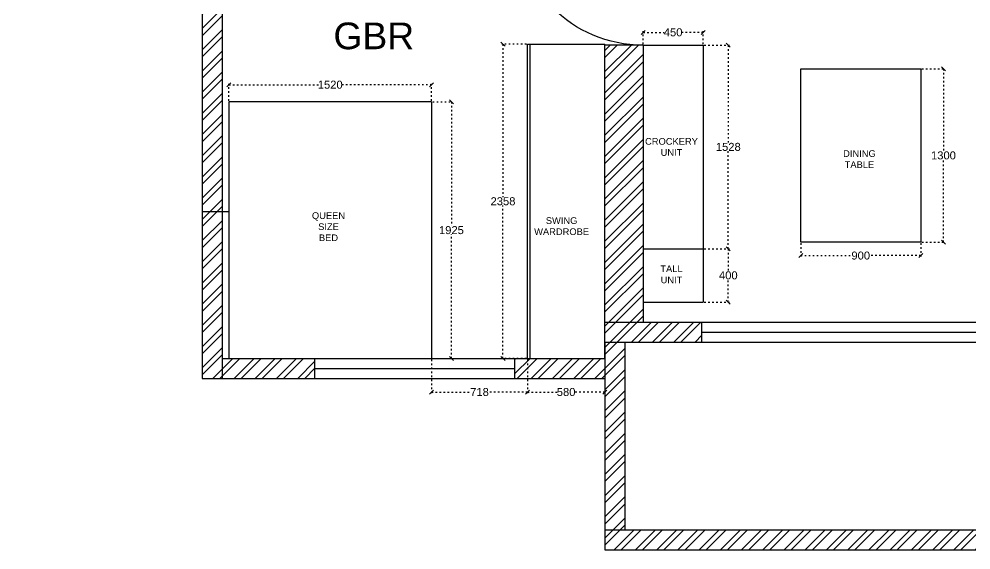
# Model space of a CAD drawing. Header units: millimetres. Extents: x 220712 to 1505573, y -354410 to 241923.
# Drawn here: x 624030 to 631164, y -354264 to -350281 of the extents above; entities that cross this region are included whole.
import ezdxf

# ---------------------------------------------------------------- set-up
doc = ezdxf.new("R2010")
doc.units = ezdxf.units.MM
doc.header["$MEASUREMENT"] = 0
doc.linetypes.add('ACAD_ISO03W100', pattern=[30, 12, -18])
doc.layers.add('Walls', color=253, linetype='Continuous')
doc.styles.get("Standard").update_dxf_attribs({"font": 'arial.ttf'})
doc.dimstyles.get("Standard").update_dxf_attribs({"dimtxt": 60, "dimasz": 30, "dimexe": 7.75, "dimexo": 8.13, "dimgap": 0.63, "dimtad": 0, "dimtih": 1, "dimtoh": 1, "dimdec": 0, "dimzin": 0, "dimtxsty": 'Standard', "dimblk": 'OBLIQUE', "dimcen": 2.25, "dimclrd": 1, "dimclre": 1, "dimclrt": 1, "dimadec": 0, "dimazin": 0, "dimtfac": 1, "dimtdec": 0, "dimtofl": 0, "dimtmove": 0, "dimatfit": 3, "dimfxl": 1, "dimtolj": 1, "dimtzin": 0, "dimlwd": 30, "dimarcsym": 0})

# ---------------------------------------------------------------- blocks, each defined once
blk = doc.blocks.new('door')
at = {"color": 9, "true_color": 0xc7c8ca}
for p, q in [((873603.6, 225972.1), (872703.6, 225972.1)), ((873603.6, 225952.1), (873603.6, 225972.1)), ((873603.6, 225952.1), (872703.6, 225952.1))]:
    blk.add_line(p, q, dxfattribs=at)
blk.add_arc((873603.6, 225952.1), 900, 90, 180, dxfattribs=at)
blk = doc.blocks.new('_Oblique')
at = {"color": 0, "linetype": 'ByBlock', "lineweight": -2}
blk.add_line((-0.5, -0.5), (0.5, 0.5), dxfattribs=at)
blk = doc.blocks.new('*D1878')
at = {"layer": 'Defpoints', "color": 0, "linetype": 'ACAD_ISO03W100', "transparency": 16777216}
for p in [(627121.5, -350902.5), (627270, -350902.5), (627121.5, -352827.5)]:
    blk.add_point(p, dxfattribs=at)
at = {"layer": 'Walls', "color": 1, "linetype": 'ACAD_ISO03W100', "lineweight": -2, "transparency": 16777216}
for p, q in [((627129.6, -350902.5), (627277.8, -350902.5)), ((627129.6, -352827.5), (627277.8, -352827.5))]:
    blk.add_line(p, q, dxfattribs=at)
at = {"layer": 'Walls', "color": 1, "linetype": 'ACAD_ISO03W100', "lineweight": 30, "transparency": 16777216}
for p, q in [((627270, -350902.5), (627270, -351833.7)), ((627270, -352827.5), (627270, -351896.3))]:
    blk.add_line(p, q, dxfattribs=at)
at = {"layer": 'Walls', "color": 1, "linetype": 'ACAD_ISO03W100', "lineweight": 30, "transparency": 16777216, "xscale": 30, "yscale": 30, "zscale": 30}
for p, rotation in [((627270, -350902.5), 90), ((627270, -352827.5), 270)]:
    blk.add_blockref('_Oblique', p, dxfattribs=dict(at, rotation=rotation))
at = {"layer": 'Walls', "color": 1, "linetype": 'ACAD_ISO03W100', "transparency": 16777216, "insert": (627270, -351865), "char_height": 60, "attachment_point": 5}
blk.add_mtext('\\A1;1925', dxfattribs=at)
blk = doc.blocks.new('*D1879')
at = {"layer": 'Defpoints', "color": 0, "linetype": 'ACAD_ISO03W100', "transparency": 16777216}
for p in [(625601.5, -350774), (625601.5, -350902.5), (627121.5, -350902.5)]:
    blk.add_point(p, dxfattribs=at)
at = {"layer": 'Walls', "color": 1, "linetype": 'ACAD_ISO03W100', "lineweight": -2, "transparency": 16777216}
for p, q in [((625601.5, -350894.4), (625601.5, -350766.2)), ((627121.5, -350894.4), (627121.5, -350766.2))]:
    blk.add_line(p, q, dxfattribs=at)
at = {"layer": 'Walls', "color": 1, "linetype": 'ACAD_ISO03W100', "lineweight": 30, "transparency": 16777216}
for p, q in [((625601.5, -350774), (626274.2, -350774)), ((627121.5, -350774), (626448.8, -350774))]:
    blk.add_line(p, q, dxfattribs=at)
at = {"layer": 'Walls', "color": 1, "linetype": 'ACAD_ISO03W100', "lineweight": 30, "transparency": 16777216, "xscale": 30, "yscale": 30, "zscale": 30, "rotation": 180}
blk.add_blockref('_Oblique', (625601.5, -350774), dxfattribs=at)
at = {"layer": 'Walls', "color": 1, "linetype": 'ACAD_ISO03W100', "lineweight": 30, "transparency": 16777216, "xscale": 30, "yscale": 30, "zscale": 30}
blk.add_blockref('_Oblique', (627121.5, -350774), dxfattribs=at)
at = {"layer": 'Walls', "color": 1, "linetype": 'ACAD_ISO03W100', "transparency": 16777216, "insert": (626361.5, -350774), "char_height": 60, "attachment_point": 5}
blk.add_mtext('\\A1;1520', dxfattribs=at)
blk = doc.blocks.new('*D1880')
at = {"layer": 'Defpoints', "color": 0, "linetype": 'ACAD_ISO03W100', "transparency": 16777216}
for p in [(627839.5, -350469.5), (627656.5, -352827.5), (627839.5, -352827.5)]:
    blk.add_point(p, dxfattribs=at)
at = {"layer": 'Walls', "color": 1, "linetype": 'ACAD_ISO03W100', "lineweight": -2, "transparency": 16777216}
for p, q in [((627831.4, -350469.5), (627648.8, -350469.5)), ((627831.4, -352827.5), (627648.8, -352827.5))]:
    blk.add_line(p, q, dxfattribs=at)
at = {"layer": 'Walls', "color": 1, "linetype": 'ACAD_ISO03W100', "lineweight": 30, "transparency": 16777216}
for p, q in [((627656.5, -350469.5), (627656.5, -351617.2)), ((627656.5, -352827.5), (627656.5, -351679.8))]:
    blk.add_line(p, q, dxfattribs=at)
at = {"layer": 'Walls', "color": 1, "linetype": 'ACAD_ISO03W100', "lineweight": 30, "transparency": 16777216, "xscale": 30, "yscale": 30, "zscale": 30}
for p, rotation in [((627656.5, -350469.5), 90), ((627656.5, -352827.5), 270)]:
    blk.add_blockref('_Oblique', p, dxfattribs=dict(at, rotation=rotation))
at = {"layer": 'Walls', "color": 1, "linetype": 'ACAD_ISO03W100', "transparency": 16777216, "insert": (627656.5, -351648.5), "char_height": 60, "attachment_point": 5}
blk.add_mtext('\\A1;2358', dxfattribs=at)
blk = doc.blocks.new('*D1881')
at = {"layer": 'Defpoints', "color": 0, "linetype": 'ACAD_ISO03W100', "transparency": 16777216}
for p in [(627839.5, -352827.5), (628419.5, -352827.5), (628419.5, -353079.5)]:
    blk.add_point(p, dxfattribs=at)
at = {"layer": 'Walls', "color": 1, "linetype": 'ACAD_ISO03W100', "lineweight": -2, "transparency": 16777216}
for p, q in [((627839.5, -352835.6), (627839.5, -353087.2)), ((628419.5, -352835.6), (628419.5, -353087.2))]:
    blk.add_line(p, q, dxfattribs=at)
at = {"layer": 'Walls', "color": 1, "linetype": 'ACAD_ISO03W100', "lineweight": 30, "transparency": 16777216}
for p, q in [((627839.5, -353079.5), (628062.7, -353079.5)), ((628419.5, -353079.5), (628196.3, -353079.5))]:
    blk.add_line(p, q, dxfattribs=at)
at = {"layer": 'Walls', "color": 1, "linetype": 'ACAD_ISO03W100', "lineweight": 30, "transparency": 16777216, "xscale": 30, "yscale": 30, "zscale": 30, "rotation": 180}
blk.add_blockref('_Oblique', (627839.5, -353079.5), dxfattribs=at)
at = {"layer": 'Walls', "color": 1, "linetype": 'ACAD_ISO03W100', "lineweight": 30, "transparency": 16777216, "xscale": 30, "yscale": 30, "zscale": 30}
blk.add_blockref('_Oblique', (628419.5, -353079.5), dxfattribs=at)
at = {"layer": 'Walls', "color": 1, "linetype": 'ACAD_ISO03W100', "transparency": 16777216, "insert": (628129.5, -353079.5), "char_height": 60, "attachment_point": 5}
blk.add_mtext('\\A1;580', dxfattribs=at)
blk = doc.blocks.new('*D1887')
at = {"layer": 'Defpoints', "color": 0, "linetype": 'ACAD_ISO03W100', "transparency": 16777216}
for p in [(629156.5, -350476.5), (629156.5, -352004.5), (629345, -352004.5)]:
    blk.add_point(p, dxfattribs=at)
at = {"layer": 'Walls', "color": 1, "linetype": 'ACAD_ISO03W100', "lineweight": -2, "transparency": 16777216}
for p, q in [((629164.6, -350476.5), (629352.8, -350476.5)), ((629164.6, -352004.5), (629352.8, -352004.5))]:
    blk.add_line(p, q, dxfattribs=at)
at = {"layer": 'Walls', "color": 1, "linetype": 'ACAD_ISO03W100', "lineweight": 30, "transparency": 16777216}
for p, q in [((629345, -350476.5), (629345, -351209.2)), ((629345, -352004.5), (629345, -351271.8))]:
    blk.add_line(p, q, dxfattribs=at)
at = {"layer": 'Walls', "color": 1, "linetype": 'ACAD_ISO03W100', "lineweight": 30, "transparency": 16777216, "xscale": 30, "yscale": 30, "zscale": 30}
for p, rotation in [((629345, -350476.5), 90), ((629345, -352004.5), 270)]:
    blk.add_blockref('_Oblique', p, dxfattribs=dict(at, rotation=rotation))
at = {"layer": 'Walls', "color": 1, "linetype": 'ACAD_ISO03W100', "transparency": 16777216, "insert": (629345, -351240.5), "char_height": 60, "attachment_point": 5}
blk.add_mtext('\\A1;1528', dxfattribs=at)
blk = doc.blocks.new('*D1888')
at = {"layer": 'Defpoints', "color": 0, "linetype": 'ACAD_ISO03W100', "transparency": 16777216}
for p in [(629156.5, -352004.5), (629156.5, -352404.5), (629345, -352404.5)]:
    blk.add_point(p, dxfattribs=at)
at = {"layer": 'Walls', "color": 1, "linetype": 'ACAD_ISO03W100', "lineweight": -2, "transparency": 16777216}
for p, q in [((629164.6, -352004.5), (629352.8, -352004.5)), ((629164.6, -352404.5), (629352.8, -352404.5))]:
    blk.add_line(p, q, dxfattribs=at)
at = {"layer": 'Walls', "color": 1, "linetype": 'ACAD_ISO03W100', "lineweight": 30, "transparency": 16777216}
for p, q in [((629345, -352004.5), (629345, -352173.2)), ((629345, -352404.5), (629345, -352235.8))]:
    blk.add_line(p, q, dxfattribs=at)
at = {"layer": 'Walls', "color": 1, "linetype": 'ACAD_ISO03W100', "lineweight": 30, "transparency": 16777216, "xscale": 30, "yscale": 30, "zscale": 30}
for p, rotation in [((629345, -352004.5), 90), ((629345, -352404.5), 270)]:
    blk.add_blockref('_Oblique', p, dxfattribs=dict(at, rotation=rotation))
at = {"layer": 'Walls', "color": 1, "linetype": 'ACAD_ISO03W100', "transparency": 16777216, "insert": (629345, -352204.5), "char_height": 60, "attachment_point": 5}
blk.add_mtext('\\A1;400', dxfattribs=at)
blk = doc.blocks.new('*D1889')
at = {"layer": 'Defpoints', "color": 0, "linetype": 'ACAD_ISO03W100', "transparency": 16777216}
for p in [(629156.5, -350381), (628706.5, -350476.5), (629156.5, -350476.5)]:
    blk.add_point(p, dxfattribs=at)
at = {"layer": 'Walls', "color": 1, "linetype": 'ACAD_ISO03W100', "lineweight": -2, "transparency": 16777216}
for p, q in [((628706.5, -350468.4), (628706.5, -350373.2)), ((629156.5, -350468.4), (629156.5, -350373.2))]:
    blk.add_line(p, q, dxfattribs=at)
at = {"layer": 'Walls', "color": 1, "linetype": 'ACAD_ISO03W100', "lineweight": 30, "transparency": 16777216}
for p, q in [((628706.5, -350381), (628863.5, -350381)), ((629156.5, -350381), (628999.5, -350381))]:
    blk.add_line(p, q, dxfattribs=at)
at = {"layer": 'Walls', "color": 1, "linetype": 'ACAD_ISO03W100', "lineweight": 30, "transparency": 16777216, "xscale": 30, "yscale": 30, "zscale": 30, "rotation": 180}
blk.add_blockref('_Oblique', (628706.5, -350381), dxfattribs=at)
at = {"layer": 'Walls', "color": 1, "linetype": 'ACAD_ISO03W100', "lineweight": 30, "transparency": 16777216, "xscale": 30, "yscale": 30, "zscale": 30}
blk.add_blockref('_Oblique', (629156.5, -350381), dxfattribs=at)
at = {"layer": 'Walls', "color": 1, "linetype": 'ACAD_ISO03W100', "transparency": 16777216, "insert": (628931.5, -350381), "char_height": 60, "attachment_point": 5}
blk.add_mtext('\\A1;450', dxfattribs=at)
blk = doc.blocks.new('*D1891')
at = {"layer": 'Defpoints', "color": 0, "linetype": 'ACAD_ISO03W100', "transparency": 16777216}
for p in [(627121.5, -352827.5), (627839.5, -352827.5), (627121.5, -353079.5)]:
    blk.add_point(p, dxfattribs=at)
at = {"layer": 'Walls', "color": 1, "linetype": 'ACAD_ISO03W100', "lineweight": -2, "transparency": 16777216}
for p, q in [((627121.5, -352835.6), (627121.5, -353087.2)), ((627839.5, -352835.6), (627839.5, -353087.2))]:
    blk.add_line(p, q, dxfattribs=at)
at = {"layer": 'Walls', "color": 1, "linetype": 'ACAD_ISO03W100', "lineweight": 30, "transparency": 16777216}
for p, q in [((627121.5, -353079.5), (627413.8, -353079.5)), ((627839.5, -353079.5), (627547.2, -353079.5))]:
    blk.add_line(p, q, dxfattribs=at)
at = {"layer": 'Walls', "color": 1, "linetype": 'ACAD_ISO03W100', "lineweight": 30, "transparency": 16777216, "xscale": 30, "yscale": 30, "zscale": 30, "rotation": 180}
blk.add_blockref('_Oblique', (627121.5, -353079.5), dxfattribs=at)
at = {"layer": 'Walls', "color": 1, "linetype": 'ACAD_ISO03W100', "lineweight": 30, "transparency": 16777216, "xscale": 30, "yscale": 30, "zscale": 30}
blk.add_blockref('_Oblique', (627839.5, -353079.5), dxfattribs=at)
at = {"layer": 'Walls', "color": 1, "linetype": 'ACAD_ISO03W100', "transparency": 16777216, "insert": (627480.5, -353079.5), "char_height": 60, "attachment_point": 5}
blk.add_mtext('\\A1;718', dxfattribs=at)
blk = doc.blocks.new('*D1904')
at = {"layer": 'Defpoints', "color": 0, "linetype": 'ACAD_ISO03W100', "transparency": 16777216}
for p in [(629887.5, -351954.5), (630787.5, -351954.5), (630787.5, -352056)]:
    blk.add_point(p, dxfattribs=at)
at = {"layer": 'Walls', "color": 1, "linetype": 'ACAD_ISO03W100', "lineweight": -2, "transparency": 16777216}
for p, q in [((629887.5, -351962.6), (629887.5, -352063.8)), ((630787.5, -351962.6), (630787.5, -352063.8))]:
    blk.add_line(p, q, dxfattribs=at)
at = {"layer": 'Walls', "color": 1, "linetype": 'ACAD_ISO03W100', "lineweight": 30, "transparency": 16777216}
for p, q in [((629887.5, -352056), (630270.7, -352056)), ((630787.5, -352056), (630404.3, -352056))]:
    blk.add_line(p, q, dxfattribs=at)
at = {"layer": 'Walls', "color": 1, "linetype": 'ACAD_ISO03W100', "lineweight": 30, "transparency": 16777216, "xscale": 30, "yscale": 30, "zscale": 30, "rotation": 180}
blk.add_blockref('_Oblique', (629887.5, -352056), dxfattribs=at)
at = {"layer": 'Walls', "color": 1, "linetype": 'ACAD_ISO03W100', "lineweight": 30, "transparency": 16777216, "xscale": 30, "yscale": 30, "zscale": 30}
blk.add_blockref('_Oblique', (630787.5, -352056), dxfattribs=at)
at = {"layer": 'Walls', "color": 1, "linetype": 'ACAD_ISO03W100', "transparency": 16777216, "insert": (630337.5, -352056), "char_height": 60, "attachment_point": 5}
blk.add_mtext('\\A1;900', dxfattribs=at)
blk = doc.blocks.new('*D1905')
at = {"layer": 'Defpoints', "color": 0, "linetype": 'ACAD_ISO03W100', "transparency": 16777216}
for p in [(630787.5, -350654.5), (630787.5, -351954.5), (630957.5, -351954.5)]:
    blk.add_point(p, dxfattribs=at)
at = {"layer": 'Walls', "color": 1, "linetype": 'ACAD_ISO03W100', "lineweight": -2, "transparency": 16777216}
for p, q in [((630795.6, -350654.5), (630965.3, -350654.5)), ((630795.6, -351954.5), (630965.3, -351954.5))]:
    blk.add_line(p, q, dxfattribs=at)
at = {"layer": 'Walls', "color": 1, "linetype": 'ACAD_ISO03W100', "lineweight": 30, "transparency": 16777216}
for p, q in [((630957.5, -350654.5), (630957.5, -351273.2)), ((630957.5, -351954.5), (630957.5, -351335.8))]:
    blk.add_line(p, q, dxfattribs=at)
at = {"layer": 'Walls', "color": 1, "linetype": 'ACAD_ISO03W100', "lineweight": 30, "transparency": 16777216, "xscale": 30, "yscale": 30, "zscale": 30}
for p, rotation in [((630957.5, -350654.5), 90), ((630957.5, -351954.5), 270)]:
    blk.add_blockref('_Oblique', p, dxfattribs=dict(at, rotation=rotation))
at = {"layer": 'Walls', "color": 1, "linetype": 'ACAD_ISO03W100', "transparency": 16777216, "insert": (630957.5, -351304.5), "char_height": 60, "attachment_point": 5}
blk.add_mtext('\\A1;1300', dxfattribs=at)
blk = doc.blocks.new('*D2062')
at = {"layer": 'Defpoints', "color": 0, "lineweight": -2, "transparency": 16777216}
for p in [(630786.5, -344670.5), (630786.5, -352554.5), (631337.5, -352554.5)]:
    blk.add_point(p, dxfattribs=at)
at = {"layer": 'Walls', "color": 1, "lineweight": -2, "transparency": 16777216}
for p, q in [((630794.6, -344670.5), (631345.3, -344670.5)), ((630794.6, -352554.5), (631345.3, -352554.5))]:
    blk.add_line(p, q, dxfattribs=at)
at = {"layer": 'Walls', "color": 1, "lineweight": 30, "transparency": 16777216}
for p, q in [((631337.5, -344670.5), (631337.5, -348581.2)), ((631337.5, -352554.5), (631337.5, -348643.8))]:
    blk.add_line(p, q, dxfattribs=at)
at = {"layer": 'Walls', "color": 1, "lineweight": 30, "transparency": 16777216, "xscale": 30, "yscale": 30, "zscale": 30}
for p, rotation in [((631337.5, -344670.5), 90), ((631337.5, -352554.5), 270)]:
    blk.add_blockref('_Oblique', p, dxfattribs=dict(at, rotation=rotation))
at = {"layer": 'Walls', "color": 1, "lineweight": -2, "transparency": 16777216, "insert": (631337.5, -348612.5), "char_height": 60, "attachment_point": 5}
blk.add_mtext('\\A1;7884', dxfattribs=at)

msp = doc.modelspace()

# ---------------------------------------------------------------- hatches: boundary and pattern name
at = {"layer": 'Walls', "linetype": 'ACAD_ISO03W100', "true_color": 0xc7c8ca}
h = msp.add_hatch(dxfattribs=at)
h.set_pattern_fill('ANSI32', color=9, scale=300)
h.paths.add_polyline_path([(625551.5, -349366.5), (625401.5, -349366.5), (625401.5, -351726.5), (625551.5, -351726.5)])
h.paths.add_polyline_path([(628556.5, -349366.5), (625551.5, -349366.5), (625551.5, -349516.5), (628556.5, -349516.5)])
h.paths.add_polyline_path([(625551.5, -351726.5), (625401.5, -351726.5), (625401.5, -352977.5), (625551.5, -352977.5)])
h.paths.add_polyline_path([(626247.5, -352827.5), (625551.5, -352827.5), (625551.5, -352977.5), (626247.5, -352977.5)])
h.paths.add_polyline_path([(628419.5, -352827.5), (627745.5, -352827.5), (627745.5, -352977.5), (628419.5, -352977.5)])
h.paths.add_polyline_path([(628569.5, -352704.5), (628419.5, -352704.5), (628419.5, -354114.5), (628569.5, -354114.5)])
h.paths.add_polyline_path([(629147.5, -352554.5), (628419.5, -352554.5), (628419.5, -352573.5), (628419.5, -352704.5), (628569.5, -352704.5), (629147.5, -352704.5)])
h.paths.add_polyline_path([(632001.5, -354114.5), (628419.5, -354114.5), (628419.5, -354264.5), (632001.5, -354264.5)])
h.paths.add_polyline_path([(632151.5, -353145.5), (632151.5, -352704.5), (632001.5, -352704.5), (632001.5, -354264.5), (632151.5, -354264.5)])
h.paths.add_polyline_path([(632151.5, -352554.5), (631541.5, -352554.5), (631541.5, -352704.5), (632151.5, -352704.5)])
h.paths.add_polyline_path([(632151.5, -351504.5), (631969.5, -351504.5), (631969.5, -352554.5), (632151.5, -352554.5)])
h.paths.add_polyline_path([(632881.5, -354114.5), (632151.5, -354114.5), (632151.5, -354264.5), (632881.5, -354264.5)])
h.paths.add_polyline_path([(635119.5, -354114.5), (634383.5, -354114.5), (634383.5, -354264.5), (635119.5, -354264.5)])
h.paths.add_polyline_path([(635269.5, -350554.5), (635151.5, -350554.5), (635151.5, -354264.5), (635269.5, -354264.5)])
h.paths.add_polyline_path([(635269.5, -350444.5), (632119.5, -350444.5), (632119.5, -350554.5), (632864.5, -350554.5), (635269.5, -350554.5)])
h.paths.add_polyline_path([(634691, -349064.5), (634541, -349064.5), (634541, -350444.5), (634691, -350444.5)])
h.paths.add_polyline_path([(635217.5, -348329.5), (635067.5, -348329.5), (635067.5, -348914.5), (632119.5, -348914.5), (632119.5, -349064.5), (635217.5, -349064.5)])
h.paths.add_polyline_path([(632119.5, -348366.5), (631859.5, -348366.5), (631859.5, -349670.5), (632119.5, -349670.5)])
h.paths.add_polyline_path([(635217.5, -346378.5), (635067.5, -346378.5), (635067.5, -346528.5), (635067.5, -347133.5), (635217.5, -347133.5)])
h.paths.add_polyline_path([(635067.5, -346378.5), (633577.5, -346378.5), (633577.5, -346528.5), (635067.5, -346528.5)])
h.paths.add_polyline_path([(633577.5, -346311.5), (632972.5, -346311.5), (632972.5, -346528.5), (633577.5, -346528.5), (633577.5, -346378.5)])
h.paths.add_polyline_path([(633727.5, -344565.5), (631969.5, -344565.5), (631969.5, -344715.5), (632119.5, -344715.5), (633577.5, -344715.5), (633577.5, -346378.5), (633727.5, -346378.5)])
h.paths.add_polyline_path([(632119.5, -344715.5), (631969.5, -344715.5), (631969.5, -347420.5), (632119.5, -347420.5)])
h.paths.add_polyline_path([(630786.5, -344520.5), (628706.5, -344520.5), (628706.5, -344670.5), (630786.5, -344670.5)])
h.paths.add_polyline_path([(628706.5, -344520.5), (628556.5, -344520.5), (628556.5, -345109.5), (628706.5, -345109.5)])
edge = h.paths.add_edge_path()
edge.add_arc((628706.5, -345109.5), 961, 267.38595, 270, ccw=False)
edge.add_line((628662.7, -346069.5), (628556.5, -346069.5))
edge.add_line((628556.5, -346069.5), (628556.5, -349516.5))
edge.add_line((628556.5, -349516.5), (628706.5, -349516.5))
edge.add_line((628706.5, -349516.5), (628706.5, -346070.5))
h.paths.add_polyline_path([(627669.5, -347673.5), (625655.5, -347673.5), (625655.5, -347823.5), (627669.5, -347823.5)])
h.paths.add_polyline_path([(625977, -347823.5), (625827, -347823.5), (625827, -349366.5), (625977, -349366.5)])
h.paths.add_polyline_path([(624179.5, -344520.5), (624029.5, -344520.5), (624029.5, -347823.5), (624179.5, -347823.5)])
h.paths.add_polyline_path([(627414.5, -344520.5), (624179.5, -344520.5), (624179.5, -344670.5), (627414.5, -344670.5)])
h.paths.add_polyline_path([(628556.5, -344520.5), (627414.5, -344520.5), (627414.5, -344670.5), (628556.5, -344670.5)])
h.paths.add_polyline_path([(628556.5, -344670.5), (627689.5, -344670.5), (627689.5, -344720.5), (628556.5, -344720.5)])
h.paths.add_polyline_path([(627689.5, -344670.5), (627414.5, -344670.5), (627414.5, -344720.5), (627689.5, -344720.5)])
h = msp.add_hatch(dxfattribs=at)
h.set_pattern_fill('ANSI32', color=9, scale=300)
h.paths.add_polyline_path([(628706.5, -350477.5, -0.011406), (628662.7, -350476.5), (628419.5, -350476.5), (628419.5, -352554.5), (628706.5, -352554.5)])

# ---------------------------------------------------------------- linework, layer by layer
at = {"layer": 'Walls', "color": 18, "true_color": 0x000000}
for p, q in [((625401.5, -349366.5), (625401.5, -351726.5)), ((625551.5, -349366.5), (625551.5, -351726.5)), ((628419.5, -352573.5), (628419.5, -350469.5)), ((628706.5, -350476.5), (628419.5, -350476.5)), ((628706.5, -350476.5), (628706.5, -352554.5)), ((629156.5, -350476.5), (629156.5, -352404.5)), ((625401.5, -351726.5), (625401.5, -352977.5)), ((625601.5, -351726.5), (625401.5, -351726.5)), ((625551.5, -351726.5), (625551.5, -352977.5)), ((625601.5, -351726.5), (625601.5, -352827.5)), ((628706.5, -352004.5), (629156.5, -352004.5)), ((628706.5, -352404.5), (629156.5, -352404.5)), ((628419.5, -352554.5), (629147.5, -352554.5)), ((629147.5, -352554.5), (631541.5, -352554.5)), ((629147.5, -352704.5), (629147.5, -352554.5)), ((628419.5, -352827.5), (628419.5, -352573.5)), ((629147.5, -352629.5), (631541.5, -352629.5)), ((628419.5, -352704.5), (629147.5, -352704.5)), ((628419.5, -352704.5), (628419.5, -354264.5)), ((628569.5, -352704.5), (628569.5, -354114.5)), ((629147.5, -352704.5), (631541.5, -352704.5)), ((625551.5, -352827.5), (626247.5, -352827.5)), ((626247.5, -352827.5), (627745.5, -352827.5)), ((626247.5, -352977.5), (626247.5, -352827.5)), ((627745.5, -352827.5), (628419.5, -352827.5)), ((627745.5, -352977.5), (627745.5, -352827.5)), ((626247.5, -352902.5), (627745.5, -352902.5)), ((625401.5, -352977.5), (626247.5, -352977.5)), ((626247.5, -352977.5), (627745.5, -352977.5)), ((627745.5, -352977.5), (628419.5, -352977.5)), ((628419.5, -354114.5), (632001.5, -354114.5)), ((628419.5, -354264.5), (632001.5, -354264.5))]:
    msp.add_line(p, q, dxfattribs=at)
at = {"layer": 'Walls', "color": 159, "true_color": 0x22346e}
for p, q in [((627839.5, -350469.5), (628419.5, -350469.5)), ((627839.5, -352827.5), (627839.5, -350469.5)), ((627859.5, -352827.5), (627859.5, -350469.5)), ((628706.5, -350477.5), (629156.5, -350476.5)), ((629887.5, -351954.5), (629887.5, -350654.5)), ((629887.5, -350654.5), (630787.5, -350654.5)), ((630787.5, -350654.5), (630787.5, -351954.5)), ((627121.5, -350902.5), (625601.5, -350902.5)), ((625601.5, -350902.5), (625601.5, -352827.5)), ((627121.5, -350902.5), (627121.5, -352827.5)), ((630787.5, -351954.5), (629887.5, -351954.5))]:
    msp.add_line(p, q, dxfattribs=at)

# ---------------------------------------------------------------- block references
at = {"color": 18, "true_color": 0x000000, "xscale": -1.067777777777797, "yscale": 1.067777777777797, "zscale": 1.067777777777797, "rotation": 180}
msp.add_blockref('door', (-304108.1, -108249.9), dxfattribs=at)

# ---------------------------------------------------------------- texts
at = {"color": 7, "attachment_point": 1}
for s, insert, char_height in [('\\pxqc;GBR', (626547, -350307.5), 200), ('\\pxqc;CROCKERY\\PUNIT', (628778, -351174), 50), ('\\pxqc;DINING \\PTABLE', (630186.5, -351265.4), 50), ('\\pxqc;QUEEN SIZE BED ', (626207.5, -351730.6), 50), ('\\pxqc;SWING\\PWARDROBE', (627954.5, -351768.1), 50), ('\\pxqc;TALL\\PUNIT', (628778, -352129.9), 50)]:
    msp.add_mtext_dynamic_manual_height_columns(s, width=282.386, gutter_width=1213, heights=[0], dxfattribs=dict(at, insert=insert, char_height=char_height))

# ---------------------------------------------------------------- dimensions: what is measured, and where the dimension line sits
at = {"layer": 'Walls', "color": 159, "lineweight": -2, "true_color": 0x22346e}
dim = msp.add_linear_dim(base=(631337.5, -352554.5), p1=(630786.5, -344670.5), p2=(630786.5, -352554.5), angle=90, dimstyle='Standard', dxfattribs=at)
dim.commit()
dim.dimension.update_dxf_attribs({"geometry": '*D2062', "text_midpoint": (631337.5, -348612.5)})
at = {"layer": 'Walls', "color": 159, "linetype": 'ACAD_ISO03W100', "true_color": 0x22346e}
for base, p1, p2, picture, middle in [((629156.5, -350381), (628706.5, -350476.5), (629156.5, -350476.5), '*D1889', (628931.5, -350381)), ((630787.5, -352056), (629887.5, -351954.5), (630787.5, -351954.5), '*D1904', (630337.5, -352056))]:
    dim = msp.add_linear_dim(base=base, p1=p1, p2=p2, dimstyle='Standard', dxfattribs=at)
    dim.commit()
    dim.dimension.update_dxf_attribs({"geometry": picture, "text_midpoint": middle, "dimtype": 160})
for base, p1, p2, angle, picture, middle in [((627656.5, -352827.5), (627839.5, -350469.5), (627839.5, -352827.5), 90, '*D1880', (627656.5, -351648.5)), ((625601.5, -350774), (627121.5, -350902.5), (625601.5, -350902.5), 180, '*D1879', (626361.5, -350774)), ((627270, -350902.5), (627121.5, -352827.5), (627121.5, -350902.5), 90, '*D1878', (627270, -351865))]:
    dim = msp.add_linear_dim(base=base, p1=p1, p2=p2, angle=angle, dimstyle='Standard', dxfattribs=at)
    dim.commit()
    dim.dimension.update_dxf_attribs({"geometry": picture, "text_midpoint": middle, "dimtype": 160})
for base, p1, p2, picture, middle in [((629345, -352004.5), (629156.5, -350476.5), (629156.5, -352004.5), '*D1887', (629345, -351240.5)), ((630957.5, -351954.5), (630787.5, -350654.5), (630787.5, -351954.5), '*D1905', (630957.5, -351304.5)), ((629345, -352404.5), (629156.5, -352004.5), (629156.5, -352404.5), '*D1888', (629345, -352204.5))]:
    dim = msp.add_linear_dim(base=base, p1=p1, p2=p2, angle=90, dimstyle='Standard', dxfattribs=at)
    dim.commit()
    dim.dimension.update_dxf_attribs({"geometry": picture, "text_midpoint": middle})
for base, p2, picture, middle in [((627121.5, -353079.5), (627121.5, -352827.5), '*D1891', (627480.5, -353079.5)), ((628419.5, -353079.5), (628419.5, -352827.5), '*D1881', (628129.5, -353079.5))]:
    dim = msp.add_linear_dim(base=base, p1=(627839.5, -352827.5), p2=p2, dimstyle='Standard', dxfattribs=at)
    dim.commit()
    dim.dimension.update_dxf_attribs({"geometry": picture, "text_midpoint": middle})

doc.saveas('drawing.dxf')
